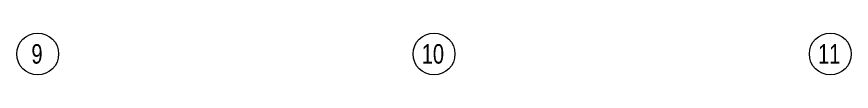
# Model space of a CAD drawing. Header units: millimetres. Extents: x -900 to 76112, y -21218 to 30031.
# Drawn here: x 20570 to 38470, y -5017 to -4117 of the extents above; entities that cross this region are included whole.
import ezdxf

# ---------------------------------------------------------------- set-up
doc = ezdxf.new("R2010")
doc.units = ezdxf.units.MM
doc.layers.add('E_EJES', color=8, linetype='Continuous', lineweight=9)
doc.styles.add('Swis721 LtCn BT', font='swisscl.ttf', dxfattribs={"height": 0.42})

# ---------------------------------------------------------------- blocks, each defined once
blk = doc.blocks.new('Grid - CNI_NOMBRE EJES-372759-_58_00m_N_E_-NIVEL-15 DOC')
at = {"layer": 'E_EJES'}
blk.add_circle((0, 0), 0.003, dxfattribs=at)

msp = doc.modelspace()

# ---------------------------------------------------------------- block references
at = {"layer": 'E_EJES', "xscale": 149999.9999999999, "yscale": 149999.9999999999, "zscale": 149999.9999999999}
for p in [(21020.1, -4567.1), (29520.1, -4567.1), (38020.1, -4567.1)]:
    msp.add_blockref('Grid - CNI_NOMBRE EJES-372759-_58_00m_N_E_-NIVEL-15 DOC', p, dxfattribs=at)

# ---------------------------------------------------------------- texts
at = {"layer": 'E_EJES', "char_height": 420, "attachment_point": 1, "style": 'Swis721 LtCn BT'}
for s, insert, width in [('9', (20885.7, -4354.5), 312.658), ('10', (29256.7, -4354.5), 625.316), ('11', (37756.7, -4354.5), 625.316)]:
    msp.add_mtext(s, dxfattribs=dict(at, insert=insert, width=width))

doc.saveas('drawing.dxf')
